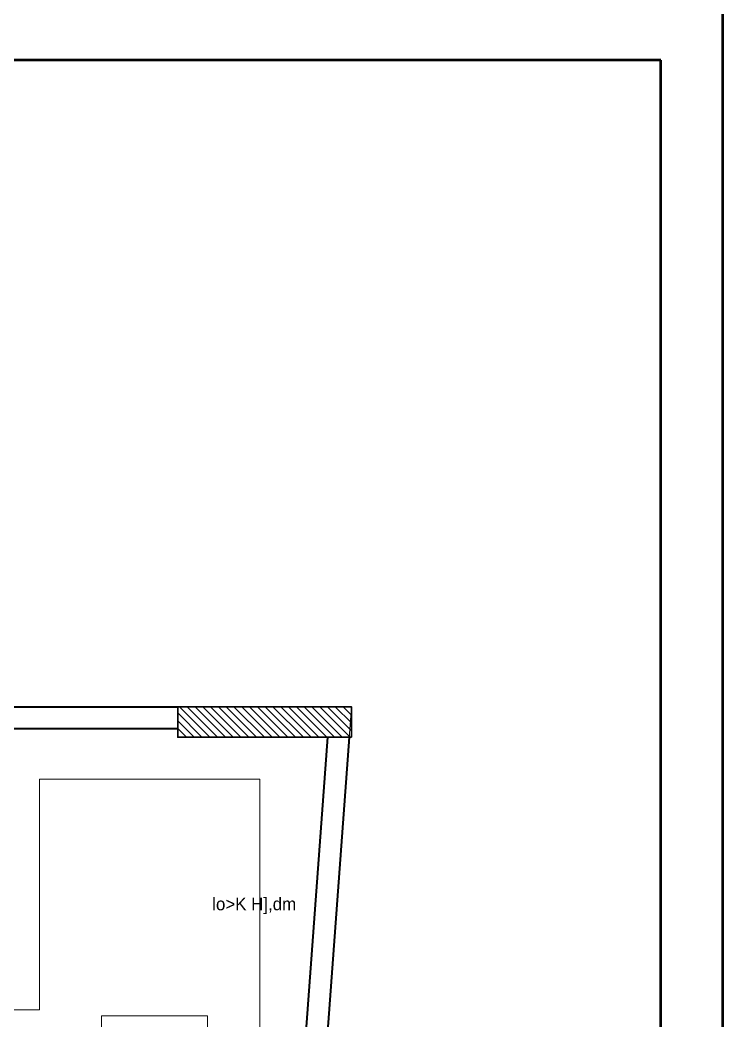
# Model space of a CAD drawing. Header units: inches. Extents: x 3955 to 4125, y 4886 to 4983.
# Drawn here: x 4059.41 to 4067.51, y 4934.84 to 4946.38 of the extents above; entities that cross this region are included whole.
import ezdxf

# ---------------------------------------------------------------- set-up
doc = ezdxf.new("R2010")
doc.units = ezdxf.units.IN
doc.header["$MEASUREMENT"] = 0
doc.linetypes.add('ACAD_ISO03W100', pattern=[30, 12, -18])
doc.layers.get('0').update_dxf_attribs({"lineweight": 35})
for name, color, linetype, lineweight in [('Column(S)', 24, 'Continuous', 35), ('DIM IN', 12, 'Continuous', 15), ('HA', 252, 'Continuous', 18), ('hatch col(S)', 45, 'Continuous', 15), ('TEXT', 152, 'Continuous', 30), ('walls', 7, 'Continuous', 40)]:
    doc.layers.add(name, color=color, linetype=linetype, lineweight=lineweight)
doc.styles.add('SOSA', font='sosa.shx')

# ---------------------------------------------------------------- blocks, each defined once
blk = doc.blocks.new('A$C606D7A20')
at = {"layer": 'hatch col(S)', "ltscale": 2.5}
h = blk.add_hatch(dxfattribs=at)
h.set_pattern_fill('ANSI31', color=256, scale=0.02, angle=-270)
h.set_pattern_definition([(135, (-286.402176, -639.1329), (-0.0449012806, -0.0449012806), [])])
h.paths.add_polyline_path([(46.78387, -0.00063), (46.78387, -0.35063), (48.78412, -0.35063), (48.78421, -0.00062)])
at = {"layer": 'Column(S)', "ltscale": 2.5}
blk.add_lwpolyline([(48.78417, -0.35063), (48.78417, -0.00063), (46.78387, -0.00063), (46.78387, -0.35063)], close=True, dxfattribs=at)
at = {"layer": 'DIM IN', "ltscale": 2.5}
for p, q in [((45.19247, -3.49087), (45.19247, -0.83482)), ((45.19247, -0.83482), (47.72984, -0.83482)), ((47.72984, -0.83482), (47.72984, -4.46079)), ((44.54069, -3.49087), (45.19247, -3.49087))]:
    blk.add_line(p, q, dxfattribs=at)
at = {"layer": 'DIM IN', "ltscale": 2.5, "elevation": 0}
blk.add_lwpolyline([(45.90655, -3.56079), (47.12573, -3.56079), (47.12573, -4.06378), (45.90655, -4.06378)], close=True, dxfattribs=at)
at = {"layer": 'HA', "linetype": 'ACAD_ISO03W100'}
blk.add_lwpolyline([(34.29757, 0), (48.78417, 0), (48.42931, -4.81079)], dxfattribs=at)
at = {"layer": 'walls', "ltscale": 2.5}
for p, q in [((0, 0), (46.78387, -0.00063)), ((41.41751, -0.25), (46.78387, -0.25)), ((48.50762, -0.35063), (48.20446, -4.46079)), ((48.7583, -0.35063), (48.45514, -4.46079))]:
    blk.add_line(p, q, dxfattribs=at)
at = {"layer": 'TEXT', "linetype": 'Continuous', "ltscale": 0.09, "style": 'SOSA'}
blk.add_text('lo>K H],dm', height=0.145417, dxfattribs=at).set_placement((47.18077, -2.34496, 0))

msp = doc.modelspace()

# ---------------------------------------------------------------- linework, layer by layer
at = {"color": 9, "lineweight": 50, "true_color": 0xd19cc7}
msp.add_lwpolyline([(4067.51, 4983.147), (3955.211, 4983.147), (3955.211, 4886.441), (4067.51, 4886.441)], close=True, dxfattribs=at)
at = {"color": 1, "lineweight": 50}
msp.add_lwpolyline([(4066.795, 4945.915), (4012.12, 4945.915), (4012.12, 4917.264), (4066.795, 4917.264)], close=True, dxfattribs=at)

# ---------------------------------------------------------------- block references
msp.add_blockref('A$C606D7A20', (4014.446, 4938.465))

doc.saveas('drawing.dxf')
